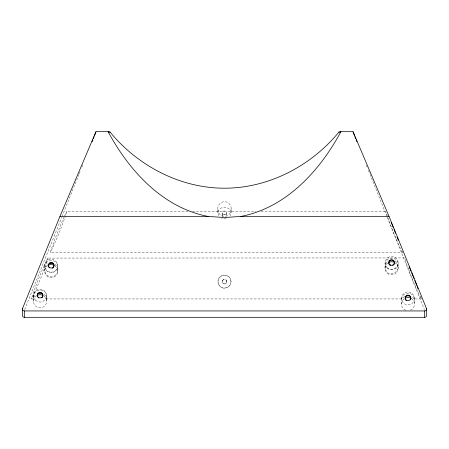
<?xml version="1.0" encoding="UTF-8"?>
<svg xmlns="http://www.w3.org/2000/svg" width="449" height="449" viewBox="0 0 449 449"><rect width="100%" height="100%" fill="white"/><g stroke="black" fill="none" stroke-linecap="round" stroke-linejoin="round"><path stroke-width="0.34" stroke-dasharray="2.25 1.68" d="M404.723 296.385L401.737 298.944L46.511 298.944L46.634 295.588M420.696 296.407L421.398 298.944L421.111 298.804C414.781 285.581 409.151 271.914 404.734 257.934L47.729 258.074C41.398 271.303 35.768 284.963 31.351 298.944L33.641 298.944C31.161 288.634 47.078 286.501 46.634 297.395M217.939 212.91C215.004 197.992 233.996 197.992 231.061 212.91M231.061 208.976C231.499 218.708 217.501 218.708 217.939 208.976M44.647 271.134C44.423 268.345 45.585 265.471 47.925 263.872M385.029 268.311C384.771 265.376 385.932 262.368 388.306 260.583M395.277 260.976C405.464 270.057 386.83 281.422 385.029 267.032M54.941 264.265C58.746 267.02 58.645 273.536 54.486 275.927A6.516 6.511 0 0 1 47.925 275.927L45.523 273.458L44.647 270.057M57.764 265.763A6.561 6.522 0 0 1 47.925 271.415A6.561 6.522 0 0 1 47.925 260.111A6.561 6.522 0 0 1 57.764 265.763C57.927 268.205 56.568 270.523 54.486 271.746A6.516 6.331 0 0 1 47.925 271.746C45.843 270.523 44.485 268.205 44.647 265.763M44.647 266.319C44.619 258.663 57.792 258.663 57.764 266.319M385.029 263.748C385.074 256.452 398.1 256.452 398.145 263.748C398.1 272.122 384.063 271.308 385.029 262.968M33.518 301.29C33.215 298.798 33.641 295.824 36.038 294.465M44.114 294.465C45.534 295.375 46.848 297.216 46.511 298.944M222.912 216.805C219.853 213.561 229.147 213.561 226.088 216.805M48.015 257.934C43.598 271.914 37.969 285.581 31.638 298.804L31.351 298.944M402.181 251.086L402.461 252.344L50.288 252.344L54.452 240.226L64.016 216.929M188.182 211.333L66.946 211.333C62.529 225.314 56.9 238.98 50.569 252.203L50.288 252.344M401.737 298.944C402.068 291.294 413.933 291.294 414.264 298.944L421.398 298.944M24.678 309.524L61.76 217.226M62.024 216.575L78.996 174.33M79.26 173.679L80.567 170.429M81.87 167.18L82.655 165.226M64.504 215.812L66.946 211.333M192.385 211.333L256.16 211.333M261.065 211.333L386.084 211.473M414.264 298.944L411.284 296.385M402.461 252.344L402.181 252.203C395.85 238.98 390.22 225.314 385.803 211.333M33.641 298.944L33.518 298.63M366.345 165.226L367.13 167.18M368.433 170.429L369.74 173.679M370.004 174.33L386.976 216.575M387.24 217.226L424.322 309.524M414.562 298.389A6.561 6.522 0 0 1 404.723 304.04A6.561 6.522 0 0 1 404.723 292.737A6.561 6.522 0 0 1 414.562 298.389L414.562 304.125M401.44 298.389L401.44 304.125M398.145 262.968L398.145 263.748M398.145 267.032L398.145 268.311M231.061 281.501A6.561 6.561 0 0 1 221.222 287.186A6.561 6.561 0 0 1 221.222 275.821A6.561 6.561 0 0 1 231.061 281.501L231.061 281.736A6.561 6.561 0 0 1 221.222 287.416A6.561 6.561 0 0 1 221.222 276.056A6.561 6.561 0 0 1 231.061 281.736M226.751 212.91L226.751 215.66M226.751 281.501L226.751 281.736A2.251 2.251 0 0 1 223.377 283.684A2.251 2.251 0 0 1 223.377 279.789A2.251 2.251 0 0 1 226.751 281.736M222.249 212.91L222.249 215.66M57.764 270.057L57.764 271.134M46.634 298.63L46.634 301.29M33.518 295.588L33.518 297.395M411.761 298.725A6.578 6.578 0 0 1 410.24 310.31M405.767 310.31A6.578 6.578 0 0 1 404.246 298.725M43.834 295.891A6.578 6.578 0 0 1 44.995 305.662A6.578 6.578 0 0 1 35.157 305.662A6.578 6.578 0 0 1 36.318 295.891M394.862 262.603A6.578 6.578 0 0 1 396.63 272.532A6.578 6.578 0 0 1 386.544 272.532A6.578 6.578 0 0 1 388.312 262.603M54.963 265.735A6.578 6.578 0 0 1 55.996 275.647A6.578 6.578 0 0 1 46.045 275.215A6.578 6.578 0 0 1 47.931 265.432M218.82 215.75A6.561 5.68 0 0 1 224.5 207.23A6.561 5.68 0 0 1 230.18 215.75M226.201 218.399A6.561 5.68 0 0 1 221.222 217.832M222.552 280.378L222.328 280.922A2.368 2.307 0 0 0 222.552 282.629L223.377 283.448A2.2 2.138 0 0 0 225.623 283.448L226.448 282.629A2.368 2.307 0 0 0 226.672 280.922L226.448 280.378A2.251 2.251 0 0 0 222.552 280.378M386.948 267.582A6.561 6.522 0 0 0 397.926 264.657A6.561 6.522 0 0 0 389.889 256.665A6.561 6.522 0 0 0 386.948 267.582M35.437 300.201A6.561 6.522 0 0 0 46.415 297.277A6.561 6.522 0 0 0 38.378 289.285A6.561 6.522 0 0 0 35.437 300.201M222.912 214.291A2.251 1.948 0 0 0 226.672 213.415A2.251 1.948 0 0 0 223.916 211.03A2.251 1.948 0 0 0 222.912 214.291"/><path stroke-width="0.67" d="M92.056 141.828L92.842 139.88M93.364 138.578L94.144 136.631M94.666 135.329L95.974 131.686L108.08 131.686L110.084 132.079C137.877 165.945 180.313 188.221 224.5 188.198C268.687 188.221 311.123 165.945 338.916 132.079L340.92 131.686L353.026 131.686L389.059 216.44L426.415 308.384L426.415 314.721A1.88 1.88 0 0 1 424.675 317.32L24.325 317.314A1.88 1.88 0 0 1 22.59 314.727L22.585 308.384L59.941 216.44L95.974 131.686M340.92 131.686C319.879 170.738 286.187 207.82 240.821 216.44L224.5 217.512L208.179 216.44C162.813 207.82 129.121 170.738 108.08 131.686M37.323 293.736L40.079 293.13L41.774 293.337M49.508 263.131L52.903 263.131M406.306 295.824L409.701 295.824M108.742 132.079L110.084 132.079M338.916 132.079L340.258 132.079M59.941 216.44L208.179 216.44M240.821 216.44L389.059 216.44M22.585 308.384A1.875 1.863 0 0 0 24.325 310.944L424.675 310.944A1.875 1.863 0 0 0 426.415 308.384M391.225 222.676L391.977 224.449M409.151 266.914L410.908 271.05M392.218 225.028L393.414 227.935M411.626 272.796L413.063 276.287M354.334 135.329L353.026 131.686M354.856 136.631L355.636 138.578M356.158 139.88L356.944 141.828M413.305 276.881L414.023 278.677M414.741 280.468L415.224 281.669M394.132 229.68L395.569 233.267M415.471 282.309L416.728 285.536M397.045 236.999L398.297 240.226M417.233 286.827L417.968 288.791M424.675 310.944L424.675 317.314M24.325 310.944L24.325 317.314M42.88 295.773A2.812 2.795 0 0 1 42.509 296.985M42.414 297.143A2.812 2.795 0 0 1 42.189 297.434M41.931 297.693A2.812 2.795 0 0 1 41.639 297.917M38.513 297.917A2.812 2.795 0 0 1 38.367 297.81M37.643 296.985A2.812 2.795 0 0 1 37.48 296.66M37.413 296.486A2.812 2.795 0 0 1 39.619 292.832A2.812 2.795 0 0 1 42.891 295.588M48.868 267.318A2.812 2.795 0 0 1 51.023 262.974A2.812 2.795 0 0 1 53.728 266.998M53.639 267.161A2.812 2.795 0 0 1 53.543 267.318M53.195 267.739A2.812 2.795 0 0 1 53.061 267.868M52.769 268.087A2.812 2.795 0 0 1 52.449 268.272M49.351 267.868A2.812 2.795 0 0 1 49.216 267.739M405.189 298.389A2.812 2.795 0 0 1 408.461 295.633A2.812 2.795 0 0 1 410.667 299.287M410.599 299.461A2.812 2.795 0 0 1 410.437 299.786M406.289 300.606A2.812 2.795 0 0 1 406.149 300.493M405.773 300.089A2.812 2.795 0 0 1 405.666 299.943M405.565 299.786A2.812 2.795 0 0 1 405.217 298.753M388.924 263.866A2.812 2.795 0 0 1 391.769 260.179A2.812 2.795 0 0 1 394.11 264.203M394.02 264.366A2.812 2.795 0 0 1 393.818 264.669M393.577 264.944A2.812 2.795 0 0 1 393.302 265.185M392.662 265.55A2.812 2.795 0 0 1 392.493 265.617M390.686 265.617A2.812 2.795 0 0 1 390.344 265.477M389.878 265.185A2.812 2.795 0 0 1 389.474 264.809M389.356 264.669A2.812 2.795 0 0 1 389.064 264.203M388.817 262.339A6.578 6.578 0 0 1 394.357 262.339M48.436 265.168A6.578 6.578 0 0 1 53.975 265.168M405.234 298.158A6.578 6.578 0 0 1 411.278 298.417M36.801 295.588A6.578 6.578 0 0 1 42.846 295.324M38.67 297.519A2.812 2.795 0 0 0 42.891 295.1A2.812 2.795 0 0 0 38.67 292.681A2.812 2.795 0 0 0 38.67 297.519M49.8 267.694A2.812 2.795 0 0 0 54.015 265.275A2.812 2.795 0 0 0 49.8 262.85A2.812 2.795 0 0 0 49.8 267.694M406.598 300.319A2.812 2.795 0 0 0 410.813 297.9A2.812 2.795 0 0 0 406.598 295.476A2.812 2.795 0 0 0 406.598 300.319M390.181 264.899A2.812 2.795 0 0 0 394.402 262.48A2.812 2.795 0 0 0 390.181 260.055A2.812 2.795 0 0 0 390.181 264.899"/></g></svg>
